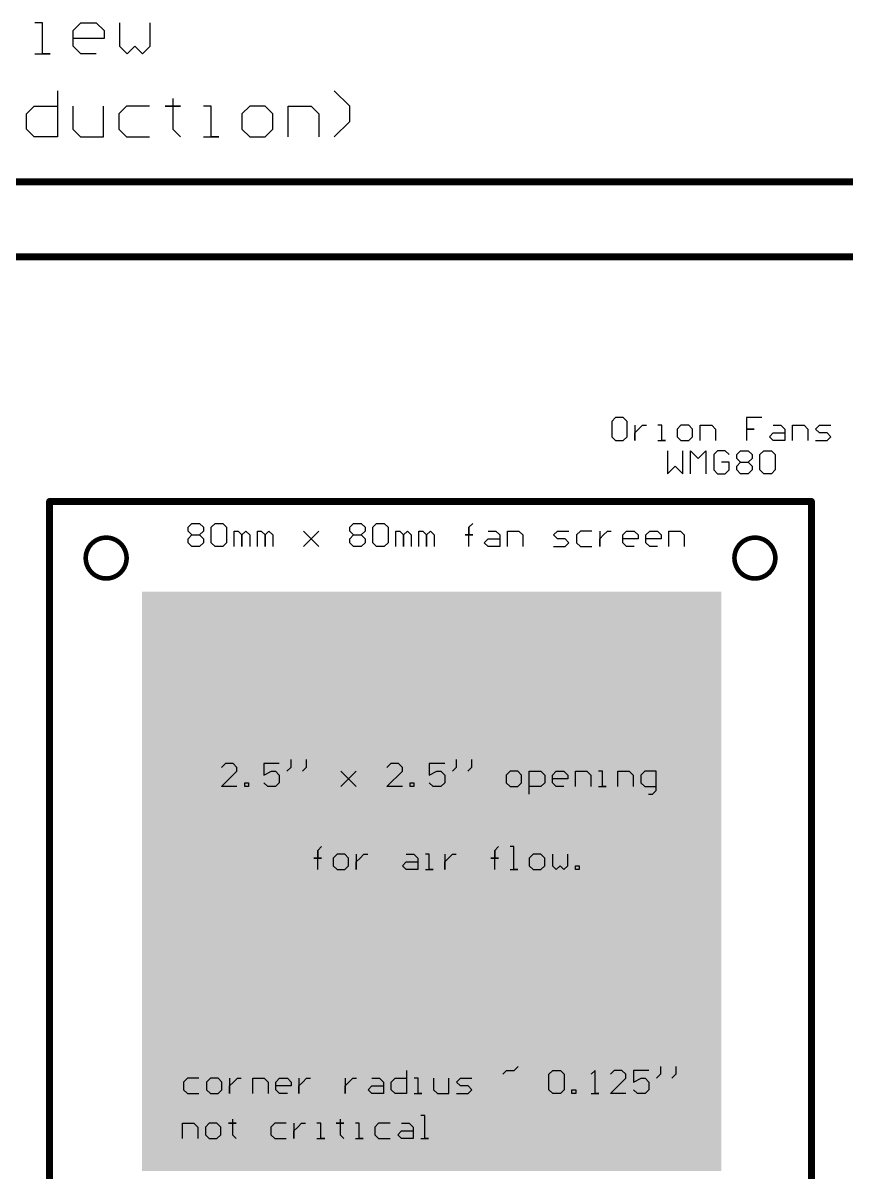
# Model space of a CAD drawing. Extents: x 0 to 21.5, y 0.4 to 8.
# Drawn here: x 14.585 to 18.15, y 2.93 to 7.908 of the extents above; entities that cross this region are included whole.
import ezdxf

# ---------------------------------------------------------------- set-up
doc = ezdxf.new("R2010")
doc.units = 0
doc.header["$MEASUREMENT"] = 0
for name, color, linetype in [('MECHANICAL1', 6, 'CONTINUOUS'), ('TOPLAYER', 1, 'CONTINUOUS'), ('TOPOVERLAY', 2, 'CONTINUOUS')]:
    doc.layers.add(name, color=color, linetype=linetype)

msp = doc.modelspace()

# ---------------------------------------------------------------- linework, layer by layer
at = {"layer": 'MECHANICAL1'}
for p, q in [((14.6691, 7.9083), (14.6358, 7.9083)), ((14.6691, 7.775), (14.6691, 7.9083)), ((14.8024, 7.875), (14.8357, 7.9083)), ((14.8024, 7.8083), (14.8024, 7.875)), ((14.8357, 7.9083), (14.9024, 7.9083)), ((14.9024, 7.9083), (14.9357, 7.875)), ((14.9357, 7.875), (14.9357, 7.8416)), ((15.0023, 7.9083), (15.0023, 7.8083)), ((15.1356, 7.8083), (15.1356, 7.9083)), ((14.9357, 7.8416), (14.8024, 7.8416)), ((14.6358, 7.775), (14.7024, 7.775)), ((14.7024, 7.775), (14.6691, 7.775)), ((14.8357, 7.775), (14.8024, 7.8083)), ((14.9024, 7.775), (14.8357, 7.775)), ((15.0023, 7.8083), (15.0356, 7.775)), ((15.0356, 7.775), (15.069, 7.8083)), ((15.069, 7.8083), (15.1023, 7.775)), ((15.1023, 7.775), (15.1356, 7.8083)), ((14.7335, 7.6149), (14.7335, 7.415)), ((15.2334, 7.5816), (15.2334, 7.5483)), ((15.9998, 7.5483), (15.9332, 7.6149)), ((14.6003, 7.515), (14.6336, 7.5483)), ((14.6336, 7.5483), (14.7335, 7.5483)), ((14.8002, 7.5483), (14.8002, 7.4483)), ((14.9335, 7.415), (14.9335, 7.5483)), ((15.0334, 7.5483), (15.0001, 7.515)), ((15.1334, 7.5483), (15.0334, 7.5483)), ((15.2334, 7.5483), (15.2001, 7.5483)), ((15.2001, 7.5483), (15.2667, 7.5483)), ((15.2667, 7.5483), (15.2334, 7.5483)), ((15.2334, 7.5483), (15.2334, 7.4483)), ((15.4, 7.5483), (15.3667, 7.5483)), ((15.4, 7.415), (15.4, 7.5483)), ((15.5666, 7.5483), (15.5333, 7.515)), ((15.6333, 7.5483), (15.5666, 7.5483)), ((15.6666, 7.515), (15.6333, 7.5483)), ((15.7332, 7.415), (15.7332, 7.5483)), ((15.7332, 7.5483), (15.8332, 7.5483)), ((15.8332, 7.5483), (15.8665, 7.515)), ((15.9998, 7.4816), (15.9998, 7.5483)), ((14.6003, 7.4483), (14.6003, 7.515)), ((15.0001, 7.515), (15.0001, 7.4483)), ((15.5333, 7.515), (15.5333, 7.4483)), ((15.6666, 7.4483), (15.6666, 7.515)), ((15.8665, 7.515), (15.8665, 7.415)), ((15.9332, 7.415), (15.9998, 7.4816)), ((14.6336, 7.415), (14.6003, 7.4483)), ((14.8002, 7.4483), (14.8335, 7.415)), ((15.0001, 7.4483), (15.0334, 7.415)), ((15.2334, 7.4483), (15.2667, 7.415)), ((15.5333, 7.4483), (15.5666, 7.415)), ((15.6333, 7.415), (15.6666, 7.4483)), ((14.7335, 7.415), (14.6336, 7.415)), ((14.8335, 7.415), (14.9335, 7.415)), ((15.0334, 7.415), (15.1334, 7.415)), ((15.3667, 7.415), (15.4333, 7.415)), ((15.4333, 7.415), (15.4, 7.415)), ((15.5666, 7.415), (15.6333, 7.415))]:
    msp.add_line(p, q, dxfattribs=at)
at = {"layer": 'MECHANICAL1', "const_width": 0.03}
for points in [[(2, 7.22), (18.73, 7.22)], [(2.12, 6.895), (18.61, 6.895)], [(14.7, 2.535), (14.7, 5.835)], [(14.7, 5.835), (18, 5.835)], [(18, 2.535), (18, 5.835)]]:
    msp.add_lwpolyline(points, dxfattribs=at)
at = {"layer": 'MECHANICAL1', "const_width": 0.015}
for points in [[(14.6925, 5.835, 1), (14.7075, 5.835, 1)], [(14.6925, 5.835, 1), (14.7075, 5.835, 1)], [(17.9925, 5.835, 1), (18.0075, 5.835, 1)], [(17.9925, 5.835, 1), (18.0075, 5.835, 1)]]:
    msp.add_lwpolyline(points, format="xyb", close=True, dxfattribs=at)
at = {"layer": 'MECHANICAL1'}
msp.add_solid([(15.1, 2.935), (17.61, 2.935), (15.1, 5.445), (17.61, 5.445)], dxfattribs=at)
at = {"layer": 'TOPLAYER'}
for p, q in [((17.1517, 6.1989), (17.135, 6.1823)), ((17.135, 6.1823), (17.135, 6.1156)), ((17.185, 6.1989), (17.1517, 6.1989)), ((17.2016, 6.1823), (17.185, 6.1989)), ((17.2016, 6.1156), (17.2016, 6.1823)), ((17.7848, 6.1989), (17.7181, 6.1989)), ((17.7181, 6.1989), (17.7181, 6.1489)), ((17.235, 6.1656), (17.235, 6.099)), ((17.235, 6.1323), (17.2516, 6.1489)), ((17.235, 6.099), (17.235, 6.1323)), ((17.2516, 6.1489), (17.2683, 6.1656)), ((17.2683, 6.1656), (17.285, 6.1656)), ((17.3516, 6.1656), (17.3349, 6.1656)), ((17.3516, 6.099), (17.3516, 6.1656)), ((17.4349, 6.1656), (17.4182, 6.1489)), ((17.4182, 6.1489), (17.4182, 6.1156)), ((17.4682, 6.1656), (17.4349, 6.1656)), ((17.4849, 6.1489), (17.4682, 6.1656)), ((17.4849, 6.1156), (17.4849, 6.1489)), ((17.5182, 6.099), (17.5182, 6.1656)), ((17.5182, 6.1656), (17.5682, 6.1656)), ((17.5682, 6.1656), (17.5849, 6.1489)), ((17.5849, 6.1489), (17.5849, 6.099)), ((17.7181, 6.1489), (17.7515, 6.1489)), ((17.7515, 6.1489), (17.7181, 6.1489)), ((17.7181, 6.1489), (17.7181, 6.099)), ((17.8181, 6.1156), (17.8348, 6.1323)), ((17.8348, 6.1656), (17.8681, 6.1656)), ((17.8348, 6.1323), (17.8848, 6.1323)), ((17.8681, 6.1656), (17.8848, 6.1489)), ((17.8848, 6.1489), (17.8848, 6.099)), ((17.9181, 6.099), (17.9181, 6.1656)), ((17.9181, 6.1656), (17.9681, 6.1656)), ((17.9681, 6.1656), (17.9847, 6.1489)), ((17.9847, 6.1489), (17.9847, 6.099)), ((18.018, 6.1489), (18.0347, 6.1656)), ((18.0347, 6.1323), (18.018, 6.1489)), ((18.0347, 6.1656), (18.0847, 6.1656)), ((18.068, 6.1323), (18.0347, 6.1323)), ((18.0847, 6.1156), (18.068, 6.1323)), ((17.135, 6.1156), (17.1517, 6.099)), ((17.1517, 6.099), (17.185, 6.099)), ((17.185, 6.099), (17.2016, 6.1156)), ((17.3349, 6.099), (17.3683, 6.099)), ((17.3683, 6.099), (17.3516, 6.099)), ((17.4182, 6.1156), (17.4349, 6.099)), ((17.4349, 6.099), (17.4682, 6.099)), ((17.4682, 6.099), (17.4849, 6.1156)), ((17.8348, 6.099), (17.8181, 6.1156)), ((17.8848, 6.099), (17.8348, 6.099)), ((18.018, 6.099), (18.068, 6.099)), ((18.068, 6.099), (18.0847, 6.1156)), ((17.3766, 6.055), (17.3766, 5.955)), ((17.4432, 5.955), (17.4432, 6.055)), ((17.4766, 5.955), (17.4766, 6.055)), ((17.4766, 6.055), (17.5099, 6.0216)), ((17.5099, 6.0216), (17.5432, 6.055)), ((17.5432, 6.055), (17.5432, 5.955)), ((17.5932, 6.055), (17.5765, 6.0383)), ((17.5765, 6.0383), (17.5765, 5.9717)), ((17.6265, 6.055), (17.5932, 6.055)), ((17.6432, 6.0383), (17.6265, 6.055)), ((17.6765, 6.0383), (17.6932, 6.055)), ((17.6765, 6.0216), (17.6765, 6.0383)), ((17.6932, 6.055), (17.7265, 6.055)), ((17.7265, 6.055), (17.7431, 6.0383)), ((17.7431, 6.0383), (17.7431, 6.0216)), ((17.7765, 6.0383), (17.7931, 6.055)), ((17.7765, 5.9717), (17.7765, 6.0383)), ((17.7931, 6.055), (17.8264, 6.055)), ((17.8264, 6.055), (17.8431, 6.0383)), ((17.8431, 6.0383), (17.8431, 5.9717)), ((17.3766, 5.955), (17.4099, 5.9883)), ((17.4099, 5.9883), (17.4432, 5.955)), ((17.6432, 6.005), (17.6098, 6.005)), ((17.6432, 5.9717), (17.6432, 6.005)), ((17.6932, 6.005), (17.6765, 6.0216)), ((17.6765, 5.9883), (17.6932, 6.005)), ((17.6765, 5.9717), (17.6765, 5.9883)), ((17.6932, 6.005), (17.7265, 6.005)), ((17.7431, 6.0216), (17.7265, 6.005)), ((17.7265, 6.005), (17.7431, 5.9883)), ((17.7431, 5.9883), (17.7431, 5.9717)), ((17.5765, 5.9717), (17.5932, 5.955)), ((17.5932, 5.955), (17.6265, 5.955)), ((17.6265, 5.955), (17.6432, 5.9717)), ((17.6932, 5.955), (17.6765, 5.9717)), ((17.7265, 5.955), (17.6932, 5.955)), ((17.7431, 5.9717), (17.7265, 5.955)), ((17.7931, 5.955), (17.7765, 5.9717)), ((17.8264, 5.955), (17.7931, 5.955)), ((17.8431, 5.9717), (17.8264, 5.955))]:
    msp.add_line(p, q, dxfattribs=at)
for points, const_width in [([(15.0335, 5.59, 1), (14.8565, 5.59, 1)], 0.02), ([(17.8435, 5.59, 1), (17.6665, 5.59, 1)], 0.02), ([(14.8515, 5.59, 1), (14.8615, 5.59, 1)], 0.01), ([(15.0285, 5.59, 1), (15.0385, 5.59, 1)], 0.01), ([(17.6615, 5.59, 1), (17.6715, 5.59, 1)], 0.01), ([(17.8385, 5.59, 1), (17.8485, 5.59, 1)], 0.01)]:
    msp.add_lwpolyline(points, format="xyb", close=True, dxfattribs=dict(at, const_width=const_width))
at = {"layer": 'TOPOVERLAY'}
for p, q in [((15.3, 5.7233), (15.3167, 5.74)), ((15.3167, 5.74), (15.35, 5.74)), ((15.35, 5.74), (15.3666, 5.7233)), ((15.4, 5.7233), (15.4166, 5.74)), ((15.4166, 5.74), (15.45, 5.74)), ((15.45, 5.74), (15.4666, 5.7233)), ((15.9998, 5.7233), (16.0164, 5.74)), ((16.0164, 5.74), (16.0498, 5.74)), ((16.0498, 5.74), (16.0664, 5.7233)), ((16.0997, 5.7233), (16.1164, 5.74)), ((16.1164, 5.74), (16.1497, 5.74)), ((16.1497, 5.74), (16.1664, 5.7233)), ((16.5163, 5.7233), (16.5329, 5.74)), ((15.3, 5.7066), (15.3, 5.7233)), ((15.3167, 5.69), (15.3, 5.7066)), ((15.3, 5.6733), (15.3167, 5.69)), ((15.3167, 5.69), (15.35, 5.69)), ((15.3666, 5.7066), (15.35, 5.69)), ((15.35, 5.69), (15.3666, 5.6733)), ((15.3666, 5.7233), (15.3666, 5.7066)), ((15.4, 5.6567), (15.4, 5.7233)), ((15.4666, 5.7233), (15.4666, 5.6567)), ((15.4999, 5.64), (15.4999, 5.7066)), ((15.4999, 5.7066), (15.5166, 5.7066)), ((15.5166, 5.7066), (15.5333, 5.69)), ((15.5333, 5.69), (15.5499, 5.7066)), ((15.5333, 5.69), (15.5333, 5.64)), ((15.5333, 5.64), (15.5333, 5.69)), ((15.5499, 5.7066), (15.5666, 5.69)), ((15.5666, 5.69), (15.5666, 5.64)), ((15.5999, 5.64), (15.5999, 5.7066)), ((15.5999, 5.7066), (15.6166, 5.7066)), ((15.6166, 5.7066), (15.6332, 5.69)), ((15.6332, 5.69), (15.6499, 5.7066)), ((15.6332, 5.69), (15.6332, 5.64)), ((15.6332, 5.64), (15.6332, 5.69)), ((15.6499, 5.7066), (15.6665, 5.69)), ((15.6665, 5.69), (15.6665, 5.64)), ((15.7998, 5.7066), (15.8665, 5.64)), ((15.8665, 5.7066), (15.7998, 5.64)), ((15.8332, 5.6733), (15.8665, 5.7066)), ((15.9998, 5.7066), (15.9998, 5.7233)), ((16.0164, 5.69), (15.9998, 5.7066)), ((15.9998, 5.6733), (16.0164, 5.69)), ((16.0164, 5.69), (16.0498, 5.69)), ((16.0664, 5.7066), (16.0498, 5.69)), ((16.0498, 5.69), (16.0664, 5.6733)), ((16.0664, 5.7233), (16.0664, 5.7066)), ((16.0997, 5.6567), (16.0997, 5.7233)), ((16.1664, 5.7233), (16.1664, 5.6567)), ((16.1997, 5.64), (16.1997, 5.7066)), ((16.1997, 5.7066), (16.2164, 5.7066)), ((16.2164, 5.7066), (16.233, 5.69)), ((16.233, 5.69), (16.2497, 5.7066)), ((16.233, 5.69), (16.233, 5.64)), ((16.233, 5.64), (16.233, 5.69)), ((16.2497, 5.7066), (16.2664, 5.69)), ((16.2664, 5.69), (16.2664, 5.64)), ((16.2997, 5.64), (16.2997, 5.7066)), ((16.2997, 5.7066), (16.3163, 5.7066)), ((16.3163, 5.7066), (16.333, 5.69)), ((16.333, 5.69), (16.3497, 5.7066)), ((16.333, 5.69), (16.333, 5.64)), ((16.333, 5.64), (16.333, 5.69)), ((16.3497, 5.7066), (16.3663, 5.69)), ((16.3663, 5.69), (16.3663, 5.64)), ((16.5163, 5.69), (16.4996, 5.69)), ((16.4996, 5.69), (16.5329, 5.69)), ((16.5163, 5.64), (16.5163, 5.7233)), ((16.5163, 5.7233), (16.5163, 5.69)), ((16.5163, 5.69), (16.5163, 5.7233)), ((16.5329, 5.69), (16.5163, 5.69)), ((16.5996, 5.7066), (16.6329, 5.7066)), ((16.6329, 5.7066), (16.6496, 5.69)), ((16.6496, 5.69), (16.6496, 5.64)), ((16.6829, 5.64), (16.6829, 5.7066)), ((16.6829, 5.7066), (16.7329, 5.7066)), ((16.7329, 5.7066), (16.7495, 5.69)), ((16.7495, 5.69), (16.7495, 5.64)), ((16.8828, 5.69), (16.8995, 5.7066)), ((16.8995, 5.6733), (16.8828, 5.69)), ((16.8995, 5.7066), (16.9495, 5.7066)), ((16.9995, 5.7066), (16.9828, 5.69)), ((16.9828, 5.69), (16.9828, 5.6567)), ((17.0494, 5.7066), (16.9995, 5.7066)), ((17.0828, 5.7066), (17.0828, 5.64)), ((17.0828, 5.6733), (17.0994, 5.69)), ((17.0994, 5.69), (17.1161, 5.7066)), ((17.1161, 5.7066), (17.1327, 5.7066)), ((17.1827, 5.69), (17.1994, 5.7066)), ((17.1827, 5.6567), (17.1827, 5.69)), ((17.1994, 5.7066), (17.2327, 5.7066)), ((17.2327, 5.7066), (17.2494, 5.69)), ((17.2494, 5.69), (17.2494, 5.6733)), ((17.2827, 5.69), (17.2994, 5.7066)), ((17.2827, 5.6567), (17.2827, 5.69)), ((17.2994, 5.7066), (17.3327, 5.7066)), ((17.3327, 5.7066), (17.3493, 5.69)), ((17.3493, 5.69), (17.3493, 5.6733)), ((17.3827, 5.64), (17.3827, 5.7066)), ((17.3827, 5.7066), (17.4326, 5.7066)), ((17.4326, 5.7066), (17.4493, 5.69)), ((17.4493, 5.69), (17.4493, 5.64)), ((15.3, 5.6567), (15.3, 5.6733)), ((15.3167, 5.64), (15.3, 5.6567)), ((15.35, 5.64), (15.3167, 5.64)), ((15.3666, 5.6567), (15.35, 5.64)), ((15.3666, 5.6733), (15.3666, 5.6567)), ((15.4166, 5.64), (15.4, 5.6567)), ((15.45, 5.64), (15.4166, 5.64)), ((15.4666, 5.6567), (15.45, 5.64)), ((15.8665, 5.64), (15.8332, 5.6733)), ((15.9998, 5.6567), (15.9998, 5.6733)), ((16.0164, 5.64), (15.9998, 5.6567)), ((16.0498, 5.64), (16.0164, 5.64)), ((16.0664, 5.6567), (16.0498, 5.64)), ((16.0664, 5.6733), (16.0664, 5.6567)), ((16.1164, 5.64), (16.0997, 5.6567)), ((16.1497, 5.64), (16.1164, 5.64)), ((16.1664, 5.6567), (16.1497, 5.64)), ((16.5829, 5.6567), (16.5996, 5.6733)), ((16.5996, 5.64), (16.5829, 5.6567)), ((16.5996, 5.6733), (16.6496, 5.6733)), ((16.6496, 5.64), (16.5996, 5.64)), ((16.8828, 5.64), (16.9328, 5.64)), ((16.9328, 5.6733), (16.8995, 5.6733)), ((16.9495, 5.6567), (16.9328, 5.6733)), ((16.9328, 5.64), (16.9495, 5.6567)), ((16.9828, 5.6567), (16.9995, 5.64)), ((16.9995, 5.64), (17.0494, 5.64)), ((17.0828, 5.64), (17.0828, 5.6733)), ((17.2494, 5.6733), (17.1827, 5.6733)), ((17.1994, 5.64), (17.1827, 5.6567)), ((17.2327, 5.64), (17.1994, 5.64)), ((17.3493, 5.6733), (17.2827, 5.6733)), ((17.2994, 5.64), (17.2827, 5.6567)), ((17.3327, 5.64), (17.2994, 5.64)), ((15.4617, 4.7), (15.445, 4.6833)), ((15.495, 4.7), (15.4617, 4.7)), ((15.5116, 4.6833), (15.495, 4.7)), ((15.5116, 4.6666), (15.5116, 4.6833)), ((15.6949, 4.7), (15.6283, 4.7)), ((15.6283, 4.7), (15.6283, 4.65)), ((15.7449, 4.6833), (15.7282, 4.6666)), ((15.7449, 4.7166), (15.7449, 4.6833)), ((15.8115, 4.6833), (15.7949, 4.6666)), ((15.8115, 4.7166), (15.8115, 4.6833)), ((16.1781, 4.7), (16.1614, 4.6833)), ((16.2114, 4.7), (16.1781, 4.7)), ((16.2281, 4.6833), (16.2114, 4.7)), ((16.2281, 4.6666), (16.2281, 4.6833)), ((16.4114, 4.7), (16.3447, 4.7)), ((16.3447, 4.7), (16.3447, 4.65)), ((16.4613, 4.6833), (16.4447, 4.6666)), ((16.4613, 4.7166), (16.4613, 4.6833)), ((16.528, 4.6833), (16.5113, 4.6666)), ((16.528, 4.7166), (16.528, 4.6833)), ((15.445, 4.6), (15.5116, 4.6666)), ((15.6283, 4.65), (15.6616, 4.6666)), ((15.6616, 4.6666), (15.6783, 4.6666)), ((15.6783, 4.6666), (15.6949, 4.65)), ((15.6949, 4.65), (15.6949, 4.6167)), ((15.9615, 4.6666), (16.0281, 4.6)), ((16.0281, 4.6666), (15.9615, 4.6)), ((15.9948, 4.6333), (16.0281, 4.6666)), ((16.0281, 4.6), (15.9948, 4.6333)), ((16.1614, 4.6), (16.2281, 4.6666)), ((16.3447, 4.65), (16.378, 4.6666)), ((16.378, 4.6666), (16.3947, 4.6666)), ((16.3947, 4.6666), (16.4114, 4.65)), ((16.4114, 4.65), (16.4114, 4.6167)), ((16.6946, 4.6666), (16.6779, 4.65)), ((16.6779, 4.65), (16.6779, 4.6167)), ((16.7279, 4.6666), (16.6946, 4.6666)), ((16.7446, 4.65), (16.7279, 4.6666)), ((16.7446, 4.6167), (16.7446, 4.65)), ((16.7779, 4.5667), (16.7779, 4.6666)), ((16.7779, 4.6666), (16.8279, 4.6666)), ((16.8279, 4.6666), (16.8445, 4.65)), ((16.8445, 4.65), (16.8445, 4.6167)), ((16.8779, 4.65), (16.8945, 4.6666)), ((16.8779, 4.6167), (16.8779, 4.65)), ((16.9445, 4.6333), (16.8779, 4.6333)), ((16.8945, 4.6666), (16.9279, 4.6666)), ((16.9279, 4.6666), (16.9445, 4.65)), ((16.9445, 4.65), (16.9445, 4.6333)), ((16.9778, 4.6), (16.9778, 4.6666)), ((16.9778, 4.6666), (17.0278, 4.6666)), ((17.0278, 4.6666), (17.0445, 4.65)), ((17.0445, 4.65), (17.0445, 4.6)), ((17.0945, 4.6666), (17.0778, 4.6666)), ((17.0945, 4.6), (17.0945, 4.6666)), ((17.1611, 4.6), (17.1611, 4.6666)), ((17.1611, 4.6666), (17.2111, 4.6666)), ((17.2111, 4.6666), (17.2278, 4.65)), ((17.2278, 4.65), (17.2278, 4.6)), ((17.2777, 4.6666), (17.2611, 4.65)), ((17.2611, 4.65), (17.2611, 4.6167)), ((17.3277, 4.6666), (17.2777, 4.6666)), ((17.3277, 4.5833), (17.3277, 4.6666)), ((15.5116, 4.6), (15.445, 4.6)), ((15.545, 4.6), (15.545, 4.6167)), ((15.545, 4.6167), (15.5616, 4.6167)), ((15.5616, 4.6), (15.545, 4.6)), ((15.5616, 4.6167), (15.5616, 4.6)), ((15.6449, 4.6), (15.6283, 4.6167)), ((15.6783, 4.6), (15.6449, 4.6)), ((15.6949, 4.6167), (15.6783, 4.6)), ((16.2281, 4.6), (16.1614, 4.6)), ((16.2614, 4.6), (16.2614, 4.6167)), ((16.2614, 4.6167), (16.2781, 4.6167)), ((16.2781, 4.6), (16.2614, 4.6)), ((16.2781, 4.6167), (16.2781, 4.6)), ((16.3614, 4.6), (16.3447, 4.6167)), ((16.3947, 4.6), (16.3614, 4.6)), ((16.4114, 4.6167), (16.3947, 4.6)), ((16.6779, 4.6167), (16.6946, 4.6)), ((16.6946, 4.6), (16.7279, 4.6)), ((16.7279, 4.6), (16.7446, 4.6167)), ((16.8279, 4.6), (16.7779, 4.6)), ((16.8445, 4.6167), (16.8279, 4.6)), ((16.8945, 4.6), (16.8779, 4.6167)), ((16.9279, 4.6), (16.8945, 4.6)), ((17.0778, 4.6), (17.1111, 4.6)), ((17.1111, 4.6), (17.0945, 4.6)), ((17.2611, 4.6167), (17.2777, 4.6)), ((17.2777, 4.6), (17.3277, 4.6)), ((17.3111, 4.5667), (17.3277, 4.5833)), ((17.2944, 4.5667), (17.3111, 4.5667)), ((15.8617, 4.3233), (15.8783, 4.34)), ((16.6281, 4.3233), (16.6447, 4.34)), ((16.7114, 4.34), (16.6947, 4.34)), ((16.7114, 4.24), (16.7114, 4.34)), ((15.8617, 4.29), (15.845, 4.29)), ((15.845, 4.29), (15.8783, 4.29)), ((15.8617, 4.24), (15.8617, 4.3233)), ((15.8617, 4.3233), (15.8617, 4.29)), ((15.8617, 4.29), (15.8617, 4.3233)), ((15.8783, 4.29), (15.8617, 4.29)), ((15.945, 4.3066), (15.9283, 4.29)), ((15.9283, 4.29), (15.9283, 4.2567)), ((15.9783, 4.3066), (15.945, 4.3066)), ((15.995, 4.29), (15.9783, 4.3066)), ((15.995, 4.2567), (15.995, 4.29)), ((16.0283, 4.3066), (16.0283, 4.24)), ((16.0283, 4.2733), (16.0449, 4.29)), ((16.0449, 4.29), (16.0616, 4.3066)), ((16.0616, 4.3066), (16.0783, 4.3066)), ((16.2449, 4.3066), (16.2782, 4.3066)), ((16.2782, 4.3066), (16.2949, 4.29)), ((16.2949, 4.29), (16.2949, 4.24)), ((16.3448, 4.3066), (16.3282, 4.3066)), ((16.3448, 4.24), (16.3448, 4.3066)), ((16.4115, 4.3066), (16.4115, 4.24)), ((16.4115, 4.2733), (16.4281, 4.29)), ((16.4281, 4.29), (16.4448, 4.3066)), ((16.4448, 4.3066), (16.4615, 4.3066)), ((16.6281, 4.29), (16.6114, 4.29)), ((16.6114, 4.29), (16.6447, 4.29)), ((16.6281, 4.24), (16.6281, 4.3233)), ((16.6281, 4.3233), (16.6281, 4.29)), ((16.6281, 4.29), (16.6281, 4.3233)), ((16.6447, 4.29), (16.6281, 4.29)), ((16.7947, 4.3066), (16.778, 4.29)), ((16.778, 4.29), (16.778, 4.2567)), ((16.828, 4.3066), (16.7947, 4.3066)), ((16.8447, 4.29), (16.828, 4.3066)), ((16.8447, 4.2567), (16.8447, 4.29)), ((16.878, 4.3066), (16.878, 4.2567)), ((16.9446, 4.2567), (16.9446, 4.3066)), ((15.9283, 4.2567), (15.945, 4.24)), ((15.945, 4.24), (15.9783, 4.24)), ((15.9783, 4.24), (15.995, 4.2567)), ((16.0283, 4.24), (16.0283, 4.2733)), ((16.2282, 4.2567), (16.2449, 4.2733)), ((16.2449, 4.24), (16.2282, 4.2567)), ((16.2449, 4.2733), (16.2949, 4.2733)), ((16.2949, 4.24), (16.2449, 4.24)), ((16.3282, 4.24), (16.3615, 4.24)), ((16.3615, 4.24), (16.3448, 4.24)), ((16.4115, 4.24), (16.4115, 4.2733)), ((16.6947, 4.24), (16.728, 4.24)), ((16.728, 4.24), (16.7114, 4.24)), ((16.778, 4.2567), (16.7947, 4.24)), ((16.7947, 4.24), (16.828, 4.24)), ((16.828, 4.24), (16.8447, 4.2567)), ((16.878, 4.2567), (16.8947, 4.24)), ((16.8947, 4.24), (16.9113, 4.2567)), ((16.9113, 4.2567), (16.928, 4.24)), ((16.928, 4.24), (16.9446, 4.2567)), ((16.978, 4.24), (16.978, 4.2567)), ((16.978, 4.2567), (16.9946, 4.2567)), ((16.9946, 4.24), (16.978, 4.24)), ((16.9946, 4.2567), (16.9946, 4.24)), ((16.7129, 3.37), (16.7295, 3.3866)), ((17.346, 3.3866), (17.346, 3.3533)), ((17.4126, 3.3866), (17.4126, 3.3533)), ((15.2967, 3.3366), (15.28, 3.32)), ((15.3466, 3.3366), (15.2967, 3.3366)), ((15.3966, 3.3366), (15.38, 3.32)), ((15.43, 3.3366), (15.3966, 3.3366)), ((15.4466, 3.32), (15.43, 3.3366)), ((15.4799, 3.3366), (15.4799, 3.27)), ((15.4966, 3.32), (15.5133, 3.3366)), ((15.5133, 3.3366), (15.5299, 3.3366)), ((15.5799, 3.27), (15.5799, 3.3366)), ((15.5799, 3.3366), (15.6299, 3.3366)), ((15.6299, 3.3366), (15.6465, 3.32)), ((15.6799, 3.32), (15.6965, 3.3366)), ((15.6965, 3.3366), (15.7299, 3.3366)), ((15.7299, 3.3366), (15.7465, 3.32)), ((15.7798, 3.3366), (15.7798, 3.27)), ((15.7965, 3.32), (15.8132, 3.3366)), ((15.8132, 3.3366), (15.8298, 3.3366)), ((15.9798, 3.3366), (15.9798, 3.27)), ((15.9964, 3.32), (16.0131, 3.3366)), ((16.0131, 3.3366), (16.0298, 3.3366)), ((16.0964, 3.3366), (16.1297, 3.3366)), ((16.1297, 3.3366), (16.1464, 3.32)), ((16.1797, 3.32), (16.1964, 3.3366)), ((16.1964, 3.3366), (16.2464, 3.3366)), ((16.2464, 3.37), (16.2464, 3.27)), ((16.2963, 3.3366), (16.2797, 3.3366)), ((16.2963, 3.27), (16.2963, 3.3366)), ((16.363, 3.3366), (16.363, 3.2867)), ((16.4296, 3.27), (16.4296, 3.3366)), ((16.463, 3.32), (16.4796, 3.3366)), ((16.4796, 3.3366), (16.5296, 3.3366)), ((16.6629, 3.3533), (16.6795, 3.37)), ((16.6795, 3.37), (16.7129, 3.37)), ((16.8628, 3.3533), (16.8795, 3.37)), ((16.8628, 3.2867), (16.8628, 3.3533)), ((16.8795, 3.37), (16.9128, 3.37)), ((16.9128, 3.37), (16.9295, 3.3533)), ((16.9295, 3.3533), (16.9295, 3.2867)), ((17.0628, 3.37), (17.0461, 3.3533)), ((17.0628, 3.27), (17.0628, 3.37)), ((17.1461, 3.37), (17.1294, 3.3533)), ((17.1294, 3.27), (17.196, 3.3366)), ((17.1794, 3.37), (17.1461, 3.37)), ((17.196, 3.3533), (17.1794, 3.37)), ((17.196, 3.3366), (17.196, 3.3533)), ((17.296, 3.37), (17.2294, 3.37)), ((17.2294, 3.37), (17.2294, 3.32)), ((17.2294, 3.32), (17.2627, 3.3366)), ((17.2627, 3.3366), (17.2794, 3.3366)), ((17.2794, 3.3366), (17.296, 3.32)), ((17.346, 3.3533), (17.3293, 3.3366)), ((17.4126, 3.3533), (17.396, 3.3366)), ((15.28, 3.32), (15.28, 3.2867)), ((15.28, 3.2867), (15.2967, 3.27)), ((15.38, 3.32), (15.38, 3.2867)), ((15.38, 3.2867), (15.3966, 3.27)), ((15.43, 3.27), (15.4466, 3.2867)), ((15.4466, 3.2867), (15.4466, 3.32)), ((15.4799, 3.3033), (15.4966, 3.32)), ((15.4799, 3.27), (15.4799, 3.3033)), ((15.6465, 3.32), (15.6465, 3.27)), ((15.6799, 3.2867), (15.6799, 3.32)), ((15.7465, 3.3033), (15.6799, 3.3033)), ((15.6965, 3.27), (15.6799, 3.2867)), ((15.7465, 3.32), (15.7465, 3.3033)), ((15.7798, 3.3033), (15.7965, 3.32)), ((15.7798, 3.27), (15.7798, 3.3033)), ((15.9798, 3.3033), (15.9964, 3.32)), ((15.9798, 3.27), (15.9798, 3.3033)), ((16.0797, 3.2867), (16.0964, 3.3033)), ((16.0964, 3.27), (16.0797, 3.2867)), ((16.0964, 3.3033), (16.1464, 3.3033)), ((16.1464, 3.32), (16.1464, 3.27)), ((16.1797, 3.2867), (16.1797, 3.32)), ((16.1964, 3.27), (16.1797, 3.2867)), ((16.363, 3.2867), (16.3796, 3.27)), ((16.4796, 3.3033), (16.463, 3.32)), ((16.5129, 3.3033), (16.4796, 3.3033)), ((16.5296, 3.2867), (16.5129, 3.3033)), ((16.5129, 3.27), (16.5296, 3.2867)), ((16.8795, 3.27), (16.8628, 3.2867)), ((16.9295, 3.2867), (16.9128, 3.27)), ((16.9628, 3.27), (16.9628, 3.2867)), ((16.9628, 3.2867), (16.9795, 3.2867)), ((16.9795, 3.2867), (16.9795, 3.27)), ((17.246, 3.27), (17.2294, 3.2867)), ((17.296, 3.2867), (17.2794, 3.27)), ((17.296, 3.32), (17.296, 3.2867)), ((15.2967, 3.27), (15.3466, 3.27)), ((15.3966, 3.27), (15.43, 3.27)), ((15.7299, 3.27), (15.6965, 3.27)), ((16.1464, 3.27), (16.0964, 3.27)), ((16.2464, 3.27), (16.1964, 3.27)), ((16.2797, 3.27), (16.313, 3.27)), ((16.313, 3.27), (16.2963, 3.27)), ((16.3796, 3.27), (16.4296, 3.27)), ((16.463, 3.27), (16.5129, 3.27)), ((16.9128, 3.27), (16.8795, 3.27)), ((16.9795, 3.27), (16.9628, 3.27)), ((17.0461, 3.27), (17.0794, 3.27)), ((17.0794, 3.27), (17.0628, 3.27)), ((17.196, 3.27), (17.1294, 3.27)), ((17.2794, 3.27), (17.246, 3.27)), ((15.275, 3.075), (15.275, 3.1416)), ((15.275, 3.1416), (15.325, 3.1416)), ((15.325, 3.1416), (15.3416, 3.125)), ((15.3916, 3.1416), (15.375, 3.125)), ((15.425, 3.1416), (15.3916, 3.1416)), ((15.4416, 3.125), (15.425, 3.1416)), ((15.4916, 3.1416), (15.4749, 3.1416)), ((15.4749, 3.1416), (15.5083, 3.1416)), ((15.4916, 3.1583), (15.4916, 3.1416)), ((15.5083, 3.1416), (15.4916, 3.1416)), ((15.4916, 3.1416), (15.4916, 3.0917)), ((15.6749, 3.1416), (15.6582, 3.125)), ((15.7249, 3.1416), (15.6749, 3.1416)), ((15.7582, 3.1416), (15.7582, 3.075)), ((15.7748, 3.125), (15.7915, 3.1416)), ((15.7915, 3.1416), (15.8082, 3.1416)), ((15.8748, 3.1416), (15.8581, 3.1416)), ((15.8748, 3.075), (15.8748, 3.1416)), ((15.9581, 3.1416), (15.9415, 3.1416)), ((15.9415, 3.1416), (15.9748, 3.1416)), ((15.9581, 3.1583), (15.9581, 3.1416)), ((15.9748, 3.1416), (15.9581, 3.1416)), ((15.9581, 3.1416), (15.9581, 3.0917)), ((16.0414, 3.1416), (16.0248, 3.1416)), ((16.0414, 3.075), (16.0414, 3.1416)), ((16.1247, 3.1416), (16.1081, 3.125)), ((16.1747, 3.1416), (16.1247, 3.1416)), ((16.2247, 3.1416), (16.258, 3.1416)), ((16.258, 3.1416), (16.2747, 3.125)), ((16.3247, 3.175), (16.308, 3.175)), ((16.3247, 3.075), (16.3247, 3.175)), ((15.3416, 3.125), (15.3416, 3.075)), ((15.375, 3.125), (15.375, 3.0917)), ((15.375, 3.0917), (15.3916, 3.075)), ((15.425, 3.075), (15.4416, 3.0917)), ((15.4416, 3.0917), (15.4416, 3.125)), ((15.4916, 3.0917), (15.5083, 3.075)), ((15.6582, 3.125), (15.6582, 3.0917)), ((15.6582, 3.0917), (15.6749, 3.075)), ((15.7582, 3.1083), (15.7748, 3.125)), ((15.7582, 3.075), (15.7582, 3.1083)), ((15.9581, 3.0917), (15.9748, 3.075)), ((16.1081, 3.125), (16.1081, 3.0917)), ((16.1081, 3.0917), (16.1247, 3.075)), ((16.208, 3.0917), (16.2247, 3.1083)), ((16.2247, 3.075), (16.208, 3.0917)), ((16.2247, 3.1083), (16.2747, 3.1083)), ((16.2747, 3.125), (16.2747, 3.075)), ((15.3916, 3.075), (15.425, 3.075)), ((15.6749, 3.075), (15.7249, 3.075)), ((15.8581, 3.075), (15.8915, 3.075)), ((15.8915, 3.075), (15.8748, 3.075)), ((16.0248, 3.075), (16.0581, 3.075)), ((16.0581, 3.075), (16.0414, 3.075)), ((16.1247, 3.075), (16.1747, 3.075)), ((16.2747, 3.075), (16.2247, 3.075)), ((16.308, 3.075), (16.3413, 3.075)), ((16.3413, 3.075), (16.3247, 3.075))]:
    msp.add_line(p, q, dxfattribs=at)

doc.saveas('drawing.dxf')
